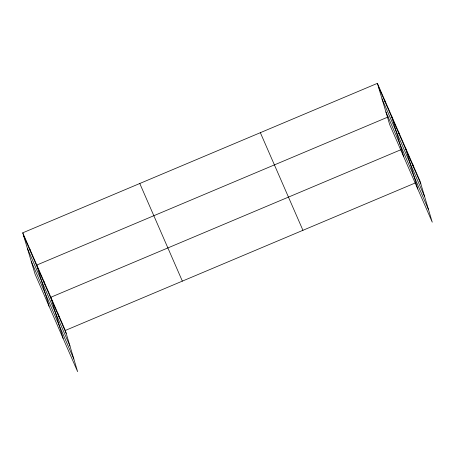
<?xml version="1.0" encoding="UTF-8"?>
<svg xmlns="http://www.w3.org/2000/svg" width="455" height="455" viewBox="0 0 455 455"><rect width="100%" height="100%" fill="white"/><g stroke="black" fill="none" stroke-linecap="round" stroke-linejoin="round"><path stroke-width="0.68" d="M22.75 232.823L65.327 330.449L77.612 371.65L35.029 274.024L22.75 232.823L377.388 83.35L419.971 180.976L432.25 222.176L389.673 124.551L377.388 83.35M388.189 116.941L36.804 265.043L49.083 306.238M400.94 149.701L50.852 297.257L63.131 338.457M65.327 330.449L415.415 182.899M378.276 86.319L420.852 183.945M382.035 98.934L424.612 196.56M385.908 111.93L428.491 209.556M260.357 132.678L302.939 230.304M139.782 183.501L182.358 281.127M23.632 235.792L66.214 333.418M27.397 248.407L69.973 346.033M31.27 261.403L73.852 359.029M412.73 164.38L413.612 167.349M405.49 147.784L417.775 188.984M398.466 131.677L399.348 134.64M391.442 115.57L403.721 156.765M384.412 99.463L385.3 102.426M58.092 313.853L58.974 316.822M43.828 281.15L44.709 284.113M29.774 248.936L30.661 251.899"/></g></svg>
